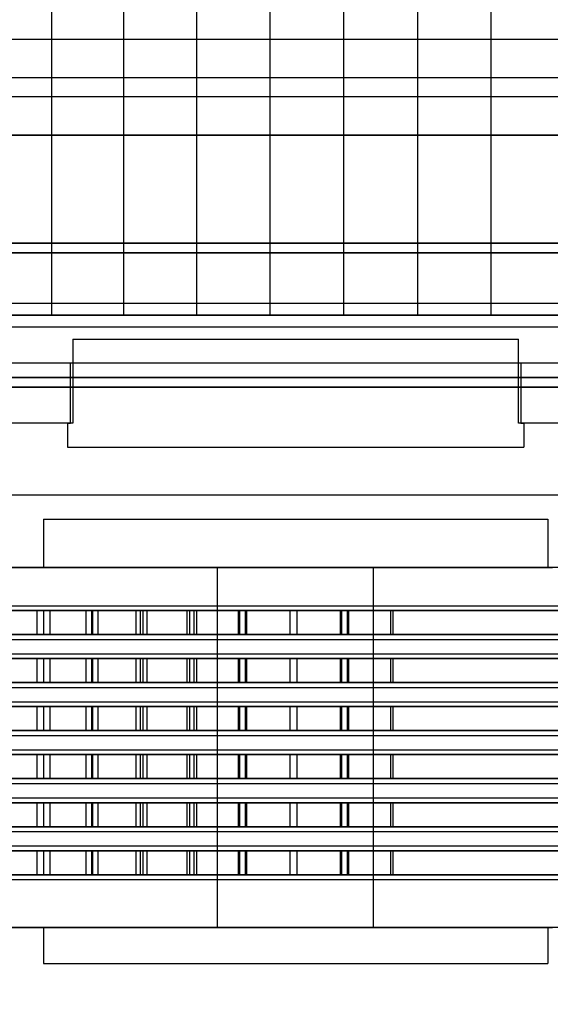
# Model space of a CAD drawing. Header units: millimetres. Extents: x -1970 to 34302, y -65268 to 6837.
# Drawn here: x 25213.3 to 25434.2, y -19694.8 to -19282 of the extents above; entities that cross this region are included whole.
import ezdxf

# ---------------------------------------------------------------- set-up
doc = ezdxf.new("R2010")
doc.units = ezdxf.units.MM
doc.layers.add('COTAS_O', color=1, linetype='Continuous', lineweight=0)
doc.layers.add('superior_briquetadora', color=7, linetype='Continuous', lineweight=0)
doc.dimstyles.new('R19_100', dxfattribs={"dimtxt": 250, "dimasz": 150, "dimexe": 150, "dimexo": 80, "dimgap": 100, "dimtad": 1, "dimtih": 1, "dimtoh": 1, "dimdsep": 46, "dimcen": 0.09, "dimadec": 0, "dimazin": 0, "dimtfac": 1, "dimtdec": 4, "dimtofl": 0, "dimtmove": 0, "dimatfit": 3, "dimfxl": 1, "dimtolj": 1, "dimtzin": 0, "dimarcsym": 0})

# ---------------------------------------------------------------- blocks, each defined once
blk = doc.blocks.new('*D30')
at = {"layer": 'COTAS_O', "color": 0, "lineweight": -2, "transparency": 16777216}
for p, q in [((24628.19, -19560), (24628.19, -20530)), ((26828.19, -19560), (26828.19, -20530)), ((24778.19, -20380), (26678.19, -20380))]:
    blk.add_line(p, q, dxfattribs=at)
at = {"layer": 'COTAS_O', "color": 0, "transparency": 16777216}
for points in [[(24778.19, -20355), (24778.19, -20405), (24628.19, -20380)], [(26678.19, -20355), (26678.19, -20405), (26828.19, -20380)]]:
    blk.add_solid(points, dxfattribs=at)
at = {"layer": 'Defpoints', "color": 0, "transparency": 16777216}
for p in [(24628.19, -19480), (26828.19, -19480), (26828.19, -20380)]:
    blk.add_point(p, dxfattribs=at)

msp = doc.modelspace()

# ---------------------------------------------------------------- linework, layer by layer
at = {"layer": 'superior_briquetadora'}
for p, q in [((25226.542, -18630), (25226.542, -19405)), ((25256.494, -18630), (25256.494, -19405)), ((25317.447, -18630), (25317.447, -19405)), ((25348.187, -18630), (25348.187, -19405)), ((25378.926, -18630), (25378.926, -19405)), ((25286.839, -19260), (25286.839, -19405)), ((25409.534, -19260), (25409.534, -19405)), ((24778.187, -19290), (26678.187, -19290)), ((24778.187, -19306), (26678.187, -19306)), ((26678.187, -19314), (24778.187, -19314)), ((24628.187, -19330), (26828.187, -19330)), ((26678.187, -19330), (24778.187, -19330)), ((26742.28, -19375), (24692.28, -19375)), ((24693.734, -19375), (26743.734, -19375)), ((26762.639, -19375), (24712.639, -19375)), ((24714.093, -19375), (26764.093, -19375)), ((24693.734, -19379), (26743.734, -19379)), ((26762.639, -19379), (24712.639, -19379)), ((24628.187, -19400), (26828.187, -19400)), ((25818.187, -19405), (24878.187, -19405)), ((25197.11, -19405), (25226.542, -19405)), ((25226.542, -19405), (25256.494, -19405)), ((25256.494, -19405), (25286.839, -19405)), ((25286.839, -19405), (25317.447, -19405)), ((25317.447, -19405), (25348.187, -19405)), ((25348.187, -19405), (25378.926, -19405)), ((25378.926, -19405), (25409.534, -19405)), ((25409.534, -19405), (25439.879, -19405)), ((26828.187, -19410), (24628.187, -19410)), ((25235.316, -19415), (25241.487, -19415)), ((25235.316, -19415), (25235.316, -19450)), ((25235.316, -19415), (25421.057, -19415)), ((25241.487, -19415), (25251.433, -19415)), ((25251.433, -19415), (25264.721, -19415)), ((25264.721, -19415), (25280.771, -19415)), ((25280.771, -19415), (25298.886, -19415)), ((25298.886, -19415), (25318.276, -19415)), ((25318.276, -19415), (25338.097, -19415)), ((25338.097, -19415), (25357.487, -19415)), ((25357.487, -19415), (25375.602, -19415)), ((25375.602, -19415), (25391.652, -19415)), ((25391.652, -19415), (25404.94, -19415)), ((25404.94, -19415), (25414.886, -19415)), ((25414.886, -19415), (25421.057, -19415)), ((25421.057, -19450), (25421.057, -19415)), ((25638.187, -19425), (25038.187, -19425)), ((25234.378, -19425), (25206.027, -19425)), ((25234.378, -19450), (25234.378, -19425)), ((25239.287, -19425), (25234.378, -19425)), ((25247.801, -19425), (25239.287, -19425)), ((25259.577, -19425), (25247.801, -19425)), ((25274.135, -19425), (25259.577, -19425)), ((25290.886, -19425), (25274.135, -19425)), ((25309.15, -19425), (25290.886, -19425)), ((25328.187, -19425), (25309.15, -19425)), ((25347.223, -19425), (25328.187, -19425)), ((25365.487, -19425), (25347.223, -19425)), ((25382.238, -19425), (25365.487, -19425)), ((25396.797, -19425), (25382.238, -19425)), ((25408.572, -19425), (25396.797, -19425)), ((25417.087, -19425), (25408.572, -19425)), ((25421.995, -19425), (25417.087, -19425)), ((25421.995, -19425), (25421.995, -19450)), ((25663.48, -19425), (25421.995, -19425)), ((26743.734, -19431), (24693.734, -19431)), ((24712.639, -19431), (26762.639, -19431)), ((24692.28, -19435), (26742.28, -19435)), ((26743.734, -19435), (24693.734, -19435)), ((24712.639, -19435), (26762.639, -19435)), ((26764.093, -19435), (24714.093, -19435)), ((25234.378, -19450), (25206.027, -19450)), ((25235.316, -19450), (25212.841, -19450)), ((25233.23, -19450), (25233.187, -19450)), ((25233.187, -19450), (25233.187, -19460)), ((25233.187, -19450), (25233.211, -19450)), ((25233.211, -19450), (25233.284, -19450)), ((25233.361, -19450), (25233.23, -19450)), ((25233.284, -19450), (25233.406, -19450)), ((25233.579, -19450), (25233.361, -19450)), ((25233.406, -19450), (25233.576, -19450)), ((25233.576, -19450), (25233.795, -19450)), ((25233.884, -19450), (25233.579, -19450)), ((25233.795, -19450), (25234.063, -19450)), ((25234.275, -19450), (25233.884, -19450)), ((25234.063, -19450), (25234.378, -19450)), ((25234.752, -19450), (25234.275, -19450)), ((25235.316, -19450), (25234.752, -19450)), ((25421.621, -19450), (25421.057, -19450)), ((25655.187, -19450), (25421.057, -19450)), ((25422.098, -19450), (25421.621, -19450)), ((25663.48, -19450), (25421.995, -19450)), ((25421.995, -19450), (25422.311, -19450)), ((25422.49, -19450), (25422.098, -19450)), ((25422.311, -19450), (25422.578, -19450)), ((25422.794, -19450), (25422.49, -19450)), ((25422.578, -19450), (25422.797, -19450)), ((25423.012, -19450), (25422.794, -19450)), ((25422.797, -19450), (25422.967, -19450)), ((25422.967, -19450), (25423.089, -19450)), ((25423.143, -19450), (25423.012, -19450)), ((25423.089, -19450), (25423.162, -19450)), ((25423.187, -19450), (25423.143, -19450)), ((25423.162, -19450), (25423.187, -19450)), ((25423.187, -19450), (25423.187, -19460)), ((25233.187, -19460), (25235.263, -19460)), ((25235.263, -19460), (25241.4, -19460)), ((25241.4, -19460), (25251.33, -19460)), ((25251.33, -19460), (25264.619, -19460)), ((25264.619, -19460), (25280.687, -19460)), ((25280.687, -19460), (25298.83, -19460)), ((25298.83, -19460), (25318.256, -19460)), ((25318.256, -19460), (25338.117, -19460)), ((25338.117, -19460), (25357.543, -19460)), ((25357.543, -19460), (25375.687, -19460)), ((25375.687, -19460), (25391.754, -19460)), ((25391.754, -19460), (25405.043, -19460)), ((25405.043, -19460), (25414.973, -19460)), ((25414.973, -19460), (25421.111, -19460)), ((25421.111, -19460), (25423.187, -19460)), ((26828.187, -19480), (24628.187, -19480)), ((25858.187, -19480), (24878.187, -19480)), ((25223.187, -19490), (25224.974, -19490)), ((25223.187, -19490), (25223.187, -19510)), ((25224.974, -19490), (25230.277, -19490)), ((25230.277, -19490), (25238.914, -19490)), ((25238.914, -19490), (25250.591, -19490)), ((25250.591, -19490), (25264.91, -19490)), ((25264.91, -19490), (25281.384, -19490)), ((25281.384, -19490), (25299.452, -19490)), ((25299.452, -19490), (25318.498, -19490)), ((25318.498, -19490), (25337.875, -19490)), ((25337.875, -19490), (25356.921, -19490)), ((25356.921, -19490), (25374.989, -19490)), ((25374.989, -19490), (25391.463, -19490)), ((25391.463, -19490), (25405.783, -19490)), ((25405.783, -19490), (25417.459, -19490)), ((25417.459, -19490), (25426.096, -19490)), ((25426.096, -19490), (25431.399, -19490)), ((25431.399, -19490), (25433.187, -19490)), ((25433.187, -19490), (25433.187, -19510)), ((25215.725, -19510), (25196.608, -19510)), ((25202.704, -19510), (25221.123, -19510)), ((25235.649, -19510), (25215.725, -19510)), ((25221.123, -19510), (25239.983, -19510)), ((25224.974, -19510), (25223.187, -19510)), ((25230.277, -19510), (25224.974, -19510)), ((25238.914, -19510), (25230.277, -19510)), ((25254.766, -19510), (25235.649, -19510)), ((25250.591, -19510), (25238.914, -19510)), ((25239.983, -19510), (25259.205, -19510)), ((25264.91, -19510), (25250.591, -19510)), ((25271.527, -19510), (25254.766, -19510)), ((25259.205, -19510), (25278.711, -19510)), ((25281.384, -19510), (25264.91, -19510)), ((25284.574, -19510), (25271.527, -19510)), ((25278.711, -19510), (25298.419, -19510)), ((25299.452, -19510), (25281.384, -19510)), ((25292.851, -19510), (25284.574, -19510)), ((25295.687, -19510), (25292.851, -19510)), ((25295.687, -19660), (25295.687, -19510)), ((25298.419, -19510), (25318.251, -19510)), ((25318.498, -19510), (25299.452, -19510)), ((25318.251, -19510), (25338.123, -19510)), ((25337.875, -19510), (25318.498, -19510)), ((25356.921, -19510), (25337.875, -19510)), ((25338.123, -19510), (25357.954, -19510)), ((25374.989, -19510), (25356.921, -19510)), ((25357.954, -19510), (25377.663, -19510)), ((25360.687, -19660), (25360.687, -19510)), ((25363.522, -19510), (25360.687, -19510)), ((25371.799, -19510), (25363.522, -19510)), ((25384.846, -19510), (25371.799, -19510)), ((25391.463, -19510), (25374.989, -19510)), ((25377.663, -19510), (25397.168, -19510)), ((25401.608, -19510), (25384.846, -19510)), ((25405.783, -19510), (25391.463, -19510)), ((25397.168, -19510), (25416.39, -19510)), ((25420.725, -19510), (25401.608, -19510)), ((25417.459, -19510), (25405.783, -19510)), ((25416.39, -19510), (25435.25, -19510)), ((25426.096, -19510), (25417.459, -19510)), ((25440.649, -19510), (25420.725, -19510)), ((25431.399, -19510), (25426.096, -19510)), ((25433.187, -19510), (25431.399, -19510)), ((25195.5, -19526), (25213.382, -19526)), ((25202.704, -19526), (25221.123, -19526)), ((25213.382, -19526), (25231.755, -19526)), ((25221.123, -19526), (25239.983, -19526)), ((25231.755, -19526), (25250.541, -19526)), ((25239.983, -19526), (25259.205, -19526)), ((25250.541, -19526), (25269.659, -19526)), ((25259.205, -19526), (25278.711, -19526)), ((25269.659, -19526), (25289.029, -19526)), ((25278.711, -19526), (25298.419, -19526)), ((25289.029, -19526), (25308.566, -19526)), ((25298.419, -19526), (25318.251, -19526)), ((25308.566, -19526), (25328.187, -19526)), ((25318.251, -19526), (25338.123, -19526)), ((25328.187, -19526), (25347.808, -19526)), ((25338.123, -19526), (25357.954, -19526)), ((25347.808, -19526), (25367.344, -19526)), ((25357.954, -19526), (25377.663, -19526)), ((25367.344, -19526), (25386.714, -19526)), ((25377.663, -19526), (25397.168, -19526)), ((25386.714, -19526), (25405.832, -19526)), ((25397.168, -19526), (25416.39, -19526)), ((25405.832, -19526), (25424.618, -19526)), ((25416.39, -19526), (25435.25, -19526)), ((25424.618, -19526), (25442.992, -19526)), ((25220.531, -19528), (25200.623, -19528)), ((25203.266, -19528), (25223.25, -19528)), ((25223.318, -19528), (25203.926, -19528)), ((25206.5, -19528), (25225.967, -19528)), ((25240.962, -19528), (25220.531, -19528)), ((25220.531, -19538), (25220.531, -19528)), ((25223.25, -19528), (25243.744, -19528)), ((25223.25, -19538), (25223.25, -19528)), ((25243.22, -19528), (25223.318, -19528)), ((25223.318, -19538), (25223.318, -19528)), ((25225.967, -19528), (25245.93, -19528)), ((25225.967, -19538), (25225.967, -19528)), ((25261.816, -19528), (25240.962, -19528)), ((25240.962, -19538), (25240.962, -19528)), ((25263.534, -19528), (25243.22, -19528)), ((25243.22, -19538), (25243.22, -19528)), ((25243.744, -19528), (25264.647, -19528)), ((25243.744, -19538), (25243.744, -19528)), ((25245.93, -19528), (25266.292, -19528)), ((25245.93, -19538), (25245.93, -19528)), ((25282.993, -19528), (25261.816, -19528)), ((25261.816, -19538), (25261.816, -19528)), ((25284.163, -19528), (25263.534, -19528)), ((25263.534, -19538), (25263.534, -19528)), ((25264.647, -19528), (25285.859, -19528)), ((25264.647, -19538), (25264.647, -19528)), ((25266.292, -19528), (25286.955, -19528)), ((25266.292, -19538), (25266.292, -19528)), ((25304.389, -19528), (25282.993, -19528)), ((25282.993, -19538), (25282.993, -19528)), ((25305.005, -19528), (25284.163, -19528)), ((25284.163, -19538), (25284.163, -19528)), ((25285.859, -19528), (25307.277, -19528)), ((25285.859, -19538), (25285.859, -19528)), ((25286.955, -19528), (25307.818, -19528)), ((25286.955, -19538), (25286.955, -19528)), ((25325.9, -19528), (25304.389, -19528)), ((25304.389, -19538), (25304.389, -19528)), ((25325.959, -19528), (25305.005, -19528)), ((25305.005, -19538), (25305.005, -19528)), ((25307.277, -19528), (25328.796, -19528)), ((25307.277, -19538), (25307.277, -19528)), ((25307.818, -19528), (25328.78, -19528)), ((25307.818, -19538), (25307.818, -19528)), ((25347.422, -19528), (25325.9, -19528)), ((25325.9, -19538), (25325.9, -19528)), ((25346.924, -19528), (25325.959, -19528)), ((25325.959, -19538), (25325.959, -19528)), ((25328.78, -19528), (25349.739, -19528)), ((25328.78, -19538), (25328.78, -19528)), ((25328.796, -19528), (25350.312, -19528)), ((25328.796, -19538), (25328.796, -19528)), ((25367.799, -19528), (25346.924, -19528)), ((25346.924, -19538), (25346.924, -19528)), ((25368.852, -19528), (25347.422, -19528)), ((25347.422, -19538), (25347.422, -19528)), ((25349.739, -19528), (27106.851, -19528)), ((25349.739, -19538), (25349.739, -19528)), ((25350.312, -19528), (27107.423, -19528)), ((25350.312, -19538), (25350.312, -19528)), ((27114.11, -19528), (25367.799, -19528)), ((25367.799, -19538), (25367.799, -19528)), ((27115.163, -19528), (25368.852, -19528)), ((25368.852, -19538), (25368.852, -19528)), ((25220.531, -19538), (25200.623, -19538)), ((25203.266, -19538), (25223.25, -19538)), ((25223.318, -19538), (25203.926, -19538)), ((25206.5, -19538), (25225.967, -19538)), ((25240.962, -19538), (25220.531, -19538)), ((25223.25, -19538), (25243.744, -19538)), ((25243.22, -19538), (25223.318, -19538)), ((25225.967, -19538), (25245.93, -19538)), ((25261.816, -19538), (25240.962, -19538)), ((25263.534, -19538), (25243.22, -19538)), ((25243.744, -19538), (25264.647, -19538)), ((25245.93, -19538), (25266.292, -19538)), ((25282.993, -19538), (25261.816, -19538)), ((25284.163, -19538), (25263.534, -19538)), ((25264.647, -19538), (25285.859, -19538)), ((25266.292, -19538), (25286.955, -19538)), ((25304.389, -19538), (25282.993, -19538)), ((25305.005, -19538), (25284.163, -19538)), ((25285.859, -19538), (25307.277, -19538)), ((25286.955, -19538), (25307.818, -19538)), ((25325.9, -19538), (25304.389, -19538)), ((25325.959, -19538), (25305.005, -19538)), ((25307.277, -19538), (25328.796, -19538)), ((25307.818, -19538), (25328.78, -19538)), ((25347.422, -19538), (25325.9, -19538)), ((25346.924, -19538), (25325.959, -19538)), ((25328.78, -19538), (25349.739, -19538)), ((25328.796, -19538), (25350.312, -19538)), ((25367.799, -19538), (25346.924, -19538)), ((25368.852, -19538), (25347.422, -19538)), ((25349.739, -19538), (27106.851, -19538)), ((25350.312, -19538), (27107.423, -19538)), ((27114.11, -19538), (25367.799, -19538)), ((27115.163, -19538), (25368.852, -19538)), ((25195.5, -19540), (25213.382, -19540)), ((25202.704, -19540), (25221.123, -19540)), ((25213.382, -19540), (25231.755, -19540)), ((25221.123, -19540), (25239.983, -19540)), ((25231.755, -19540), (25250.541, -19540)), ((25239.983, -19540), (25259.205, -19540)), ((25250.541, -19540), (25269.659, -19540)), ((25259.205, -19540), (25278.711, -19540)), ((25269.659, -19540), (25289.029, -19540)), ((25278.711, -19540), (25298.419, -19540)), ((25289.029, -19540), (25308.566, -19540)), ((25298.419, -19540), (25318.251, -19540)), ((25308.566, -19540), (25328.187, -19540)), ((25318.251, -19540), (25338.123, -19540)), ((25328.187, -19540), (25347.808, -19540)), ((25338.123, -19540), (25357.954, -19540)), ((25347.808, -19540), (25367.344, -19540)), ((25357.954, -19540), (25377.663, -19540)), ((25367.344, -19540), (25386.714, -19540)), ((25377.663, -19540), (25397.168, -19540)), ((25386.714, -19540), (25405.832, -19540)), ((25397.168, -19540), (25416.39, -19540)), ((25405.832, -19540), (25424.618, -19540)), ((25416.39, -19540), (25435.25, -19540)), ((25424.618, -19540), (25442.992, -19540)), ((25195.5, -19546), (25213.382, -19546)), ((25202.704, -19546), (25221.123, -19546)), ((25213.382, -19546), (25231.755, -19546)), ((25221.123, -19546), (25239.983, -19546)), ((25231.755, -19546), (25250.541, -19546)), ((25239.983, -19546), (25259.205, -19546)), ((25250.541, -19546), (25269.659, -19546)), ((25259.205, -19546), (25278.711, -19546)), ((25269.659, -19546), (25289.029, -19546)), ((25278.711, -19546), (25298.419, -19546)), ((25289.029, -19546), (25308.566, -19546)), ((25298.419, -19546), (25318.251, -19546)), ((25308.566, -19546), (25328.187, -19546)), ((25318.251, -19546), (25338.123, -19546)), ((25328.187, -19546), (25347.808, -19546)), ((25338.123, -19546), (25357.954, -19546)), ((25347.808, -19546), (25367.344, -19546)), ((25357.954, -19546), (25377.663, -19546)), ((25367.344, -19546), (25386.714, -19546)), ((25377.663, -19546), (25397.168, -19546)), ((25386.714, -19546), (25405.832, -19546)), ((25397.168, -19546), (25416.39, -19546)), ((25405.832, -19546), (25424.618, -19546)), ((25416.39, -19546), (25435.25, -19546)), ((25424.618, -19546), (25442.992, -19546)), ((25220.531, -19548), (25200.623, -19548)), ((25203.266, -19548), (25223.25, -19548)), ((25223.318, -19548), (25203.926, -19548)), ((25206.5, -19548), (25225.967, -19548)), ((25240.962, -19548), (25220.531, -19548)), ((25220.531, -19558), (25220.531, -19548)), ((25223.25, -19548), (25243.744, -19548)), ((25223.25, -19558), (25223.25, -19548)), ((25243.22, -19548), (25223.318, -19548)), ((25223.318, -19558), (25223.318, -19548)), ((25225.967, -19548), (25245.93, -19548)), ((25225.967, -19558), (25225.967, -19548)), ((25261.816, -19548), (25240.962, -19548)), ((25240.962, -19558), (25240.962, -19548)), ((25263.534, -19548), (25243.22, -19548)), ((25243.22, -19558), (25243.22, -19548)), ((25243.744, -19548), (25264.647, -19548)), ((25243.744, -19558), (25243.744, -19548)), ((25245.93, -19548), (25266.292, -19548)), ((25245.93, -19558), (25245.93, -19548)), ((25282.993, -19548), (25261.816, -19548)), ((25261.816, -19558), (25261.816, -19548)), ((25284.163, -19548), (25263.534, -19548)), ((25263.534, -19558), (25263.534, -19548)), ((25264.647, -19548), (25285.859, -19548)), ((25264.647, -19558), (25264.647, -19548)), ((25266.292, -19548), (25286.955, -19548)), ((25266.292, -19558), (25266.292, -19548)), ((25304.389, -19548), (25282.993, -19548)), ((25282.993, -19558), (25282.993, -19548)), ((25305.005, -19548), (25284.163, -19548)), ((25284.163, -19558), (25284.163, -19548)), ((25285.859, -19548), (25307.277, -19548)), ((25285.859, -19558), (25285.859, -19548)), ((25286.955, -19548), (25307.818, -19548)), ((25286.955, -19558), (25286.955, -19548)), ((25325.9, -19548), (25304.389, -19548)), ((25304.389, -19558), (25304.389, -19548)), ((25325.959, -19548), (25305.005, -19548)), ((25305.005, -19558), (25305.005, -19548)), ((25307.277, -19548), (25328.796, -19548)), ((25307.277, -19558), (25307.277, -19548)), ((25307.818, -19548), (25328.78, -19548)), ((25307.818, -19558), (25307.818, -19548)), ((25347.422, -19548), (25325.9, -19548)), ((25325.9, -19558), (25325.9, -19548)), ((25346.924, -19548), (25325.959, -19548)), ((25325.959, -19558), (25325.959, -19548)), ((25328.78, -19548), (25349.739, -19548)), ((25328.78, -19558), (25328.78, -19548)), ((25328.796, -19548), (25350.312, -19548)), ((25328.796, -19558), (25328.796, -19548)), ((25367.799, -19548), (25346.924, -19548)), ((25346.924, -19558), (25346.924, -19548)), ((25368.852, -19548), (25347.422, -19548)), ((25347.422, -19558), (25347.422, -19548)), ((25349.739, -19548), (27106.851, -19548)), ((25349.739, -19558), (25349.739, -19548)), ((25350.312, -19548), (27107.423, -19548)), ((25350.312, -19558), (25350.312, -19548)), ((27114.11, -19548), (25367.799, -19548)), ((25367.799, -19558), (25367.799, -19548)), ((27115.163, -19548), (25368.852, -19548)), ((25368.852, -19558), (25368.852, -19548)), ((25220.531, -19558), (25200.623, -19558)), ((25203.266, -19558), (25223.25, -19558)), ((25223.318, -19558), (25203.926, -19558)), ((25206.5, -19558), (25225.967, -19558)), ((25240.962, -19558), (25220.531, -19558)), ((25223.25, -19558), (25243.744, -19558)), ((25243.22, -19558), (25223.318, -19558)), ((25225.967, -19558), (25245.93, -19558)), ((25261.816, -19558), (25240.962, -19558)), ((25263.534, -19558), (25243.22, -19558)), ((25243.744, -19558), (25264.647, -19558)), ((25245.93, -19558), (25266.292, -19558)), ((25282.993, -19558), (25261.816, -19558)), ((25284.163, -19558), (25263.534, -19558)), ((25264.647, -19558), (25285.859, -19558)), ((25266.292, -19558), (25286.955, -19558)), ((25304.389, -19558), (25282.993, -19558)), ((25305.005, -19558), (25284.163, -19558)), ((25285.859, -19558), (25307.277, -19558)), ((25286.955, -19558), (25307.818, -19558)), ((25325.9, -19558), (25304.389, -19558)), ((25325.959, -19558), (25305.005, -19558)), ((25307.277, -19558), (25328.796, -19558)), ((25307.818, -19558), (25328.78, -19558)), ((25347.422, -19558), (25325.9, -19558)), ((25346.924, -19558), (25325.959, -19558)), ((25328.78, -19558), (25349.739, -19558)), ((25328.796, -19558), (25350.312, -19558)), ((25367.799, -19558), (25346.924, -19558)), ((25368.852, -19558), (25347.422, -19558)), ((25349.739, -19558), (27106.851, -19558)), ((25350.312, -19558), (27107.423, -19558)), ((27114.11, -19558), (25367.799, -19558)), ((27115.163, -19558), (25368.852, -19558)), ((25195.5, -19560), (25213.382, -19560)), ((25202.704, -19560), (25221.123, -19560)), ((25213.382, -19560), (25231.755, -19560)), ((25221.123, -19560), (25239.983, -19560)), ((25231.755, -19560), (25250.541, -19560)), ((25239.983, -19560), (25259.205, -19560)), ((25250.541, -19560), (25269.659, -19560)), ((25259.205, -19560), (25278.711, -19560)), ((25269.659, -19560), (25289.029, -19560)), ((25278.711, -19560), (25298.419, -19560)), ((25289.029, -19560), (25308.566, -19560)), ((25298.419, -19560), (25318.251, -19560)), ((25308.566, -19560), (25328.187, -19560)), ((25318.251, -19560), (25338.123, -19560)), ((25328.187, -19560), (25347.808, -19560)), ((25338.123, -19560), (25357.954, -19560)), ((25347.808, -19560), (25367.344, -19560)), ((25357.954, -19560), (25377.663, -19560)), ((25367.344, -19560), (25386.714, -19560)), ((25377.663, -19560), (25397.168, -19560)), ((25386.714, -19560), (25405.832, -19560)), ((25397.168, -19560), (25416.39, -19560)), ((25405.832, -19560), (25424.618, -19560)), ((25416.39, -19560), (25435.25, -19560)), ((25424.618, -19560), (25442.992, -19560)), ((25195.5, -19566), (25213.382, -19566)), ((25202.704, -19566), (25221.123, -19566)), ((25213.382, -19566), (25231.755, -19566)), ((25221.123, -19566), (25239.983, -19566)), ((25231.755, -19566), (25250.541, -19566)), ((25239.983, -19566), (25259.205, -19566)), ((25250.541, -19566), (25269.659, -19566)), ((25259.205, -19566), (25278.711, -19566)), ((25269.659, -19566), (25289.029, -19566)), ((25278.711, -19566), (25298.419, -19566)), ((25289.029, -19566), (25308.566, -19566)), ((25298.419, -19566), (25318.251, -19566)), ((25308.566, -19566), (25328.187, -19566)), ((25318.251, -19566), (25338.123, -19566)), ((25328.187, -19566), (25347.808, -19566)), ((25338.123, -19566), (25357.954, -19566)), ((25347.808, -19566), (25367.344, -19566)), ((25357.954, -19566), (25377.663, -19566)), ((25367.344, -19566), (25386.714, -19566)), ((25377.663, -19566), (25397.168, -19566)), ((25386.714, -19566), (25405.832, -19566)), ((25397.168, -19566), (25416.39, -19566)), ((25405.832, -19566), (25424.618, -19566)), ((25416.39, -19566), (25435.25, -19566)), ((25424.618, -19566), (25442.992, -19566)), ((25220.531, -19568), (25200.623, -19568)), ((25203.266, -19568), (25223.25, -19568)), ((25223.318, -19568), (25203.926, -19568)), ((25206.5, -19568), (25225.967, -19568)), ((25240.962, -19568), (25220.531, -19568)), ((25220.531, -19578), (25220.531, -19568)), ((25223.25, -19568), (25243.744, -19568)), ((25223.25, -19578), (25223.25, -19568)), ((25243.22, -19568), (25223.318, -19568)), ((25223.318, -19578), (25223.318, -19568)), ((25225.967, -19568), (25245.93, -19568)), ((25225.967, -19578), (25225.967, -19568)), ((25261.816, -19568), (25240.962, -19568)), ((25240.962, -19578), (25240.962, -19568)), ((25263.534, -19568), (25243.22, -19568)), ((25243.22, -19578), (25243.22, -19568)), ((25243.744, -19568), (25264.647, -19568)), ((25243.744, -19578), (25243.744, -19568)), ((25245.93, -19568), (25266.292, -19568)), ((25245.93, -19578), (25245.93, -19568)), ((25282.993, -19568), (25261.816, -19568)), ((25261.816, -19578), (25261.816, -19568)), ((25284.163, -19568), (25263.534, -19568)), ((25263.534, -19578), (25263.534, -19568)), ((25264.647, -19568), (25285.859, -19568)), ((25264.647, -19578), (25264.647, -19568)), ((25266.292, -19568), (25286.955, -19568)), ((25266.292, -19578), (25266.292, -19568)), ((25304.389, -19568), (25282.993, -19568)), ((25282.993, -19578), (25282.993, -19568)), ((25305.005, -19568), (25284.163, -19568)), ((25284.163, -19578), (25284.163, -19568)), ((25285.859, -19568), (25307.277, -19568)), ((25285.859, -19578), (25285.859, -19568)), ((25286.955, -19568), (25307.818, -19568)), ((25286.955, -19578), (25286.955, -19568)), ((25325.9, -19568), (25304.389, -19568)), ((25304.389, -19578), (25304.389, -19568)), ((25325.959, -19568), (25305.005, -19568)), ((25305.005, -19578), (25305.005, -19568)), ((25307.277, -19568), (25328.796, -19568)), ((25307.277, -19578), (25307.277, -19568)), ((25307.818, -19568), (25328.78, -19568)), ((25307.818, -19578), (25307.818, -19568)), ((25347.422, -19568), (25325.9, -19568)), ((25325.9, -19578), (25325.9, -19568)), ((25346.924, -19568), (25325.959, -19568)), ((25325.959, -19578), (25325.959, -19568)), ((25328.78, -19568), (25349.739, -19568)), ((25328.78, -19578), (25328.78, -19568)), ((25328.796, -19568), (25350.312, -19568)), ((25328.796, -19578), (25328.796, -19568)), ((25367.799, -19568), (25346.924, -19568)), ((25346.924, -19578), (25346.924, -19568)), ((25368.852, -19568), (25347.422, -19568)), ((25347.422, -19578), (25347.422, -19568)), ((25349.739, -19568), (27106.851, -19568)), ((25349.739, -19578), (25349.739, -19568)), ((25350.312, -19568), (27107.423, -19568)), ((25350.312, -19578), (25350.312, -19568)), ((27114.11, -19568), (25367.799, -19568)), ((25367.799, -19578), (25367.799, -19568)), ((27115.163, -19568), (25368.852, -19568)), ((25368.852, -19578), (25368.852, -19568)), ((25195.5, -19580), (25213.382, -19580)), ((25220.531, -19578), (25200.623, -19578)), ((25202.704, -19580), (25221.123, -19580)), ((25203.266, -19578), (25223.25, -19578)), ((25223.318, -19578), (25203.926, -19578)), ((25206.5, -19578), (25225.967, -19578)), ((25213.382, -19580), (25231.755, -19580)), ((25240.962, -19578), (25220.531, -19578)), ((25221.123, -19580), (25239.983, -19580)), ((25223.25, -19578), (25243.744, -19578)), ((25243.22, -19578), (25223.318, -19578)), ((25225.967, -19578), (25245.93, -19578)), ((25231.755, -19580), (25250.541, -19580)), ((25239.983, -19580), (25259.205, -19580)), ((25261.816, -19578), (25240.962, -19578)), ((25263.534, -19578), (25243.22, -19578)), ((25243.744, -19578), (25264.647, -19578)), ((25245.93, -19578), (25266.292, -19578)), ((25250.541, -19580), (25269.659, -19580)), ((25259.205, -19580), (25278.711, -19580)), ((25282.993, -19578), (25261.816, -19578)), ((25284.163, -19578), (25263.534, -19578)), ((25264.647, -19578), (25285.859, -19578)), ((25266.292, -19578), (25286.955, -19578)), ((25269.659, -19580), (25289.029, -19580)), ((25278.711, -19580), (25298.419, -19580)), ((25304.389, -19578), (25282.993, -19578)), ((25305.005, -19578), (25284.163, -19578)), ((25285.859, -19578), (25307.277, -19578)), ((25286.955, -19578), (25307.818, -19578)), ((25289.029, -19580), (25308.566, -19580)), ((25298.419, -19580), (25318.251, -19580)), ((25325.9, -19578), (25304.389, -19578)), ((25325.959, -19578), (25305.005, -19578)), ((25307.277, -19578), (25328.796, -19578)), ((25307.818, -19578), (25328.78, -19578)), ((25308.566, -19580), (25328.187, -19580)), ((25318.251, -19580), (25338.123, -19580)), ((25347.422, -19578), (25325.9, -19578)), ((25346.924, -19578), (25325.959, -19578)), ((25328.187, -19580), (25347.808, -19580)), ((25328.78, -19578), (25349.739, -19578)), ((25328.796, -19578), (25350.312, -19578)), ((25338.123, -19580), (25357.954, -19580)), ((25367.799, -19578), (25346.924, -19578)), ((25368.852, -19578), (25347.422, -19578)), ((25347.808, -19580), (25367.344, -19580)), ((25349.739, -19578), (27106.851, -19578)), ((25350.312, -19578), (27107.423, -19578)), ((25357.954, -19580), (25377.663, -19580)), ((25367.344, -19580), (25386.714, -19580)), ((27114.11, -19578), (25367.799, -19578)), ((27115.163, -19578), (25368.852, -19578)), ((25377.663, -19580), (25397.168, -19580)), ((25386.714, -19580), (25405.832, -19580)), ((25397.168, -19580), (25416.39, -19580)), ((25405.832, -19580), (25424.618, -19580)), ((25416.39, -19580), (25435.25, -19580)), ((25424.618, -19580), (25442.992, -19580)), ((25195.5, -19586), (25213.382, -19586)), ((25220.531, -19588), (25200.623, -19588)), ((25202.704, -19586), (25221.123, -19586)), ((25203.266, -19588), (25223.25, -19588)), ((25223.318, -19588), (25203.926, -19588)), ((25206.5, -19588), (25225.967, -19588)), ((25213.382, -19586), (25231.755, -19586)), ((25240.962, -19588), (25220.531, -19588)), ((25220.531, -19598), (25220.531, -19588)), ((25221.123, -19586), (25239.983, -19586)), ((25223.25, -19588), (25243.744, -19588)), ((25223.25, -19598), (25223.25, -19588)), ((25243.22, -19588), (25223.318, -19588)), ((25223.318, -19598), (25223.318, -19588)), ((25225.967, -19588), (25245.93, -19588)), ((25225.967, -19598), (25225.967, -19588)), ((25231.755, -19586), (25250.541, -19586)), ((25239.983, -19586), (25259.205, -19586)), ((25261.816, -19588), (25240.962, -19588)), ((25240.962, -19598), (25240.962, -19588)), ((25263.534, -19588), (25243.22, -19588)), ((25243.22, -19598), (25243.22, -19588)), ((25243.744, -19588), (25264.647, -19588)), ((25243.744, -19598), (25243.744, -19588)), ((25245.93, -19588), (25266.292, -19588)), ((25245.93, -19598), (25245.93, -19588)), ((25250.541, -19586), (25269.659, -19586)), ((25259.205, -19586), (25278.711, -19586)), ((25282.993, -19588), (25261.816, -19588)), ((25261.816, -19598), (25261.816, -19588)), ((25284.163, -19588), (25263.534, -19588)), ((25263.534, -19598), (25263.534, -19588)), ((25264.647, -19588), (25285.859, -19588)), ((25264.647, -19598), (25264.647, -19588)), ((25266.292, -19588), (25286.955, -19588)), ((25266.292, -19598), (25266.292, -19588)), ((25269.659, -19586), (25289.029, -19586)), ((25278.711, -19586), (25298.419, -19586)), ((25304.389, -19588), (25282.993, -19588)), ((25282.993, -19598), (25282.993, -19588)), ((25305.005, -19588), (25284.163, -19588)), ((25284.163, -19598), (25284.163, -19588)), ((25285.859, -19588), (25307.277, -19588)), ((25285.859, -19598), (25285.859, -19588)), ((25286.955, -19588), (25307.818, -19588)), ((25286.955, -19598), (25286.955, -19588)), ((25289.029, -19586), (25308.566, -19586)), ((25298.419, -19586), (25318.251, -19586)), ((25325.9, -19588), (25304.389, -19588)), ((25304.389, -19598), (25304.389, -19588)), ((25325.959, -19588), (25305.005, -19588)), ((25305.005, -19598), (25305.005, -19588)), ((25307.277, -19588), (25328.796, -19588)), ((25307.277, -19598), (25307.277, -19588)), ((25307.818, -19588), (25328.78, -19588)), ((25307.818, -19598), (25307.818, -19588)), ((25308.566, -19586), (25328.187, -19586)), ((25318.251, -19586), (25338.123, -19586)), ((25347.422, -19588), (25325.9, -19588)), ((25325.9, -19598), (25325.9, -19588)), ((25346.924, -19588), (25325.959, -19588)), ((25325.959, -19598), (25325.959, -19588)), ((25328.187, -19586), (25347.808, -19586)), ((25328.78, -19588), (25349.739, -19588)), ((25328.78, -19598), (25328.78, -19588)), ((25328.796, -19588), (25350.312, -19588)), ((25328.796, -19598), (25328.796, -19588)), ((25338.123, -19586), (25357.954, -19586)), ((25367.799, -19588), (25346.924, -19588)), ((25346.924, -19598), (25346.924, -19588)), ((25368.852, -19588), (25347.422, -19588)), ((25347.422, -19598), (25347.422, -19588)), ((25347.808, -19586), (25367.344, -19586)), ((25349.739, -19588), (27106.851, -19588)), ((25349.739, -19598), (25349.739, -19588)), ((25350.312, -19588), (27107.423, -19588)), ((25350.312, -19598), (25350.312, -19588)), ((25357.954, -19586), (25377.663, -19586)), ((25367.344, -19586), (25386.714, -19586)), ((27114.11, -19588), (25367.799, -19588)), ((25367.799, -19598), (25367.799, -19588)), ((27115.163, -19588), (25368.852, -19588)), ((25368.852, -19598), (25368.852, -19588)), ((25377.663, -19586), (25397.168, -19586)), ((25386.714, -19586), (25405.832, -19586)), ((25397.168, -19586), (25416.39, -19586)), ((25405.832, -19586), (25424.618, -19586)), ((25416.39, -19586), (25435.25, -19586)), ((25424.618, -19586), (25442.992, -19586)), ((25195.5, -19600), (25213.382, -19600)), ((25220.531, -19598), (25200.623, -19598)), ((25202.704, -19600), (25221.123, -19600)), ((25203.266, -19598), (25223.25, -19598)), ((25223.318, -19598), (25203.926, -19598)), ((25206.5, -19598), (25225.967, -19598)), ((25213.382, -19600), (25231.755, -19600)), ((25240.962, -19598), (25220.531, -19598)), ((25221.123, -19600), (25239.983, -19600)), ((25223.25, -19598), (25243.744, -19598)), ((25243.22, -19598), (25223.318, -19598)), ((25225.967, -19598), (25245.93, -19598)), ((25231.755, -19600), (25250.541, -19600)), ((25239.983, -19600), (25259.205, -19600)), ((25261.816, -19598), (25240.962, -19598)), ((25263.534, -19598), (25243.22, -19598)), ((25243.744, -19598), (25264.647, -19598)), ((25245.93, -19598), (25266.292, -19598)), ((25250.541, -19600), (25269.659, -19600)), ((25259.205, -19600), (25278.711, -19600)), ((25282.993, -19598), (25261.816, -19598)), ((25284.163, -19598), (25263.534, -19598)), ((25264.647, -19598), (25285.859, -19598)), ((25266.292, -19598), (25286.955, -19598)), ((25269.659, -19600), (25289.029, -19600)), ((25278.711, -19600), (25298.419, -19600)), ((25304.389, -19598), (25282.993, -19598)), ((25305.005, -19598), (25284.163, -19598)), ((25285.859, -19598), (25307.277, -19598)), ((25286.955, -19598), (25307.818, -19598)), ((25289.029, -19600), (25308.566, -19600)), ((25298.419, -19600), (25318.251, -19600)), ((25325.9, -19598), (25304.389, -19598)), ((25325.959, -19598), (25305.005, -19598)), ((25307.277, -19598), (25328.796, -19598)), ((25307.818, -19598), (25328.78, -19598)), ((25308.566, -19600), (25328.187, -19600)), ((25318.251, -19600), (25338.123, -19600)), ((25347.422, -19598), (25325.9, -19598)), ((25346.924, -19598), (25325.959, -19598)), ((25328.187, -19600), (25347.808, -19600)), ((25328.78, -19598), (25349.739, -19598)), ((25328.796, -19598), (25350.312, -19598)), ((25338.123, -19600), (25357.954, -19600)), ((25367.799, -19598), (25346.924, -19598)), ((25368.852, -19598), (25347.422, -19598)), ((25347.808, -19600), (25367.344, -19600)), ((25349.739, -19598), (27106.851, -19598)), ((25350.312, -19598), (27107.423, -19598)), ((25357.954, -19600), (25377.663, -19600)), ((25367.344, -19600), (25386.714, -19600)), ((27114.11, -19598), (25367.799, -19598)), ((27115.163, -19598), (25368.852, -19598)), ((25377.663, -19600), (25397.168, -19600)), ((25386.714, -19600), (25405.832, -19600)), ((25397.168, -19600), (25416.39, -19600)), ((25405.832, -19600), (25424.618, -19600)), ((25416.39, -19600), (25435.25, -19600)), ((25424.618, -19600), (25442.992, -19600)), ((25195.5, -19606), (25213.382, -19606)), ((25220.531, -19608), (25200.623, -19608)), ((25202.704, -19606), (25221.123, -19606)), ((25203.266, -19608), (25223.25, -19608)), ((25223.318, -19608), (25203.926, -19608)), ((25206.5, -19608), (25225.967, -19608)), ((25213.382, -19606), (25231.755, -19606)), ((25240.962, -19608), (25220.531, -19608)), ((25220.531, -19618), (25220.531, -19608)), ((25221.123, -19606), (25239.983, -19606)), ((25223.25, -19608), (25243.744, -19608)), ((25223.25, -19618), (25223.25, -19608)), ((25243.22, -19608), (25223.318, -19608)), ((25223.318, -19618), (25223.318, -19608)), ((25225.967, -19608), (25245.93, -19608)), ((25225.967, -19618), (25225.967, -19608)), ((25231.755, -19606), (25250.541, -19606)), ((25239.983, -19606), (25259.205, -19606)), ((25261.816, -19608), (25240.962, -19608)), ((25240.962, -19618), (25240.962, -19608)), ((25263.534, -19608), (25243.22, -19608)), ((25243.22, -19618), (25243.22, -19608)), ((25243.744, -19608), (25264.647, -19608)), ((25243.744, -19618), (25243.744, -19608)), ((25245.93, -19608), (25266.292, -19608)), ((25245.93, -19618), (25245.93, -19608)), ((25250.541, -19606), (25269.659, -19606)), ((25259.205, -19606), (25278.711, -19606)), ((25282.993, -19608), (25261.816, -19608)), ((25261.816, -19618), (25261.816, -19608)), ((25284.163, -19608), (25263.534, -19608)), ((25263.534, -19618), (25263.534, -19608)), ((25264.647, -19608), (25285.859, -19608)), ((25264.647, -19618), (25264.647, -19608)), ((25266.292, -19608), (25286.955, -19608)), ((25266.292, -19618), (25266.292, -19608)), ((25269.659, -19606), (25289.029, -19606)), ((25278.711, -19606), (25298.419, -19606)), ((25304.389, -19608), (25282.993, -19608)), ((25282.993, -19618), (25282.993, -19608)), ((25305.005, -19608), (25284.163, -19608)), ((25284.163, -19618), (25284.163, -19608)), ((25285.859, -19608), (25307.277, -19608)), ((25285.859, -19618), (25285.859, -19608)), ((25286.955, -19608), (25307.818, -19608)), ((25286.955, -19618), (25286.955, -19608)), ((25289.029, -19606), (25308.566, -19606)), ((25298.419, -19606), (25318.251, -19606)), ((25325.9, -19608), (25304.389, -19608)), ((25304.389, -19618), (25304.389, -19608)), ((25325.959, -19608), (25305.005, -19608)), ((25305.005, -19618), (25305.005, -19608)), ((25307.277, -19608), (25328.796, -19608)), ((25307.277, -19618), (25307.277, -19608)), ((25307.818, -19608), (25328.78, -19608)), ((25307.818, -19618), (25307.818, -19608)), ((25308.566, -19606), (25328.187, -19606)), ((25318.251, -19606), (25338.123, -19606)), ((25347.422, -19608), (25325.9, -19608)), ((25325.9, -19618), (25325.9, -19608)), ((25346.924, -19608), (25325.959, -19608)), ((25325.959, -19618), (25325.959, -19608)), ((25328.187, -19606), (25347.808, -19606)), ((25328.78, -19608), (25349.739, -19608)), ((25328.78, -19618), (25328.78, -19608)), ((25328.796, -19608), (25350.312, -19608)), ((25328.796, -19618), (25328.796, -19608)), ((25338.123, -19606), (25357.954, -19606)), ((25367.799, -19608), (25346.924, -19608)), ((25346.924, -19618), (25346.924, -19608)), ((25368.852, -19608), (25347.422, -19608)), ((25347.422, -19618), (25347.422, -19608)), ((25347.808, -19606), (25367.344, -19606)), ((25349.739, -19608), (27106.851, -19608)), ((25349.739, -19618), (25349.739, -19608)), ((25350.312, -19608), (27107.423, -19608)), ((25350.312, -19618), (25350.312, -19608)), ((25357.954, -19606), (25377.663, -19606)), ((25367.344, -19606), (25386.714, -19606)), ((27114.11, -19608), (25367.799, -19608)), ((25367.799, -19618), (25367.799, -19608)), ((27115.163, -19608), (25368.852, -19608)), ((25368.852, -19618), (25368.852, -19608)), ((25377.663, -19606), (25397.168, -19606)), ((25386.714, -19606), (25405.832, -19606)), ((25397.168, -19606), (25416.39, -19606)), ((25405.832, -19606), (25424.618, -19606)), ((25416.39, -19606), (25435.25, -19606)), ((25424.618, -19606), (25442.992, -19606)), ((25195.5, -19620), (25213.382, -19620)), ((25220.531, -19618), (25200.623, -19618)), ((25202.704, -19620), (25221.123, -19620)), ((25203.266, -19618), (25223.25, -19618)), ((25223.318, -19618), (25203.926, -19618)), ((25206.5, -19618), (25225.967, -19618)), ((25213.382, -19620), (25231.755, -19620)), ((25240.962, -19618), (25220.531, -19618)), ((25221.123, -19620), (25239.983, -19620)), ((25223.25, -19618), (25243.744, -19618)), ((25243.22, -19618), (25223.318, -19618)), ((25225.967, -19618), (25245.93, -19618)), ((25231.755, -19620), (25250.541, -19620)), ((25239.983, -19620), (25259.205, -19620)), ((25261.816, -19618), (25240.962, -19618)), ((25263.534, -19618), (25243.22, -19618)), ((25243.744, -19618), (25264.647, -19618)), ((25245.93, -19618), (25266.292, -19618)), ((25250.541, -19620), (25269.659, -19620)), ((25259.205, -19620), (25278.711, -19620)), ((25282.993, -19618), (25261.816, -19618)), ((25284.163, -19618), (25263.534, -19618)), ((25264.647, -19618), (25285.859, -19618)), ((25266.292, -19618), (25286.955, -19618)), ((25269.659, -19620), (25289.029, -19620)), ((25278.711, -19620), (25298.419, -19620)), ((25304.389, -19618), (25282.993, -19618)), ((25305.005, -19618), (25284.163, -19618)), ((25285.859, -19618), (25307.277, -19618)), ((25286.955, -19618), (25307.818, -19618)), ((25289.029, -19620), (25308.566, -19620)), ((25298.419, -19620), (25318.251, -19620)), ((25325.9, -19618), (25304.389, -19618)), ((25325.959, -19618), (25305.005, -19618)), ((25307.277, -19618), (25328.796, -19618)), ((25307.818, -19618), (25328.78, -19618)), ((25308.566, -19620), (25328.187, -19620)), ((25318.251, -19620), (25338.123, -19620)), ((25347.422, -19618), (25325.9, -19618)), ((25346.924, -19618), (25325.959, -19618)), ((25328.187, -19620), (25347.808, -19620)), ((25328.78, -19618), (25349.739, -19618)), ((25328.796, -19618), (25350.312, -19618)), ((25338.123, -19620), (25357.954, -19620)), ((25367.799, -19618), (25346.924, -19618)), ((25368.852, -19618), (25347.422, -19618)), ((25347.808, -19620), (25367.344, -19620)), ((25349.739, -19618), (27106.851, -19618)), ((25350.312, -19618), (27107.423, -19618)), ((25357.954, -19620), (25377.663, -19620)), ((25367.344, -19620), (25386.714, -19620)), ((27114.11, -19618), (25367.799, -19618)), ((27115.163, -19618), (25368.852, -19618)), ((25377.663, -19620), (25397.168, -19620)), ((25386.714, -19620), (25405.832, -19620)), ((25397.168, -19620), (25416.39, -19620)), ((25405.832, -19620), (25424.618, -19620)), ((25416.39, -19620), (25435.25, -19620)), ((25424.618, -19620), (25442.992, -19620)), ((25195.5, -19626), (25213.382, -19626)), ((25220.531, -19628), (25200.623, -19628)), ((25202.704, -19626), (25221.123, -19626)), ((25203.266, -19628), (25223.25, -19628)), ((25223.318, -19628), (25203.926, -19628)), ((25206.5, -19628), (25225.967, -19628)), ((25213.382, -19626), (25231.755, -19626)), ((25240.962, -19628), (25220.531, -19628)), ((25220.531, -19638), (25220.531, -19628)), ((25221.123, -19626), (25239.983, -19626)), ((25223.25, -19628), (25243.744, -19628)), ((25223.25, -19638), (25223.25, -19628)), ((25243.22, -19628), (25223.318, -19628)), ((25223.318, -19638), (25223.318, -19628)), ((25225.967, -19628), (25245.93, -19628)), ((25225.967, -19638), (25225.967, -19628)), ((25231.755, -19626), (25250.541, -19626)), ((25239.983, -19626), (25259.205, -19626)), ((25261.816, -19628), (25240.962, -19628)), ((25240.962, -19638), (25240.962, -19628)), ((25263.534, -19628), (25243.22, -19628)), ((25243.22, -19638), (25243.22, -19628)), ((25243.744, -19628), (25264.647, -19628)), ((25243.744, -19638), (25243.744, -19628)), ((25245.93, -19628), (25266.292, -19628)), ((25245.93, -19638), (25245.93, -19628)), ((25250.541, -19626), (25269.659, -19626)), ((25259.205, -19626), (25278.711, -19626)), ((25282.993, -19628), (25261.816, -19628)), ((25261.816, -19638), (25261.816, -19628)), ((25284.163, -19628), (25263.534, -19628)), ((25263.534, -19638), (25263.534, -19628)), ((25264.647, -19628), (25285.859, -19628)), ((25264.647, -19638), (25264.647, -19628)), ((25266.292, -19628), (25286.955, -19628)), ((25266.292, -19638), (25266.292, -19628)), ((25269.659, -19626), (25289.029, -19626)), ((25278.711, -19626), (25298.419, -19626)), ((25304.389, -19628), (25282.993, -19628)), ((25282.993, -19638), (25282.993, -19628)), ((25305.005, -19628), (25284.163, -19628)), ((25284.163, -19638), (25284.163, -19628)), ((25285.859, -19628), (25307.277, -19628)), ((25285.859, -19638), (25285.859, -19628)), ((25286.955, -19628), (25307.818, -19628)), ((25286.955, -19638), (25286.955, -19628)), ((25289.029, -19626), (25308.566, -19626)), ((25298.419, -19626), (25318.251, -19626)), ((25325.9, -19628), (25304.389, -19628)), ((25304.389, -19638), (25304.389, -19628)), ((25325.959, -19628), (25305.005, -19628)), ((25305.005, -19638), (25305.005, -19628)), ((25307.277, -19628), (25328.796, -19628)), ((25307.277, -19638), (25307.277, -19628)), ((25307.818, -19628), (25328.78, -19628)), ((25307.818, -19638), (25307.818, -19628)), ((25308.566, -19626), (25328.187, -19626)), ((25318.251, -19626), (25338.123, -19626)), ((25347.422, -19628), (25325.9, -19628)), ((25325.9, -19638), (25325.9, -19628)), ((25346.924, -19628), (25325.959, -19628)), ((25325.959, -19638), (25325.959, -19628)), ((25328.187, -19626), (25347.808, -19626)), ((25328.78, -19628), (25349.739, -19628)), ((25328.78, -19638), (25328.78, -19628)), ((25328.796, -19628), (25350.312, -19628)), ((25328.796, -19638), (25328.796, -19628)), ((25338.123, -19626), (25357.954, -19626)), ((25367.799, -19628), (25346.924, -19628)), ((25346.924, -19638), (25346.924, -19628)), ((25368.852, -19628), (25347.422, -19628)), ((25347.422, -19638), (25347.422, -19628)), ((25347.808, -19626), (25367.344, -19626)), ((25349.739, -19628), (27106.851, -19628)), ((25349.739, -19638), (25349.739, -19628)), ((25350.312, -19628), (27107.423, -19628)), ((25350.312, -19638), (25350.312, -19628)), ((25357.954, -19626), (25377.663, -19626)), ((25367.344, -19626), (25386.714, -19626)), ((27114.11, -19628), (25367.799, -19628)), ((25367.799, -19638), (25367.799, -19628)), ((27115.163, -19628), (25368.852, -19628)), ((25368.852, -19638), (25368.852, -19628)), ((25377.663, -19626), (25397.168, -19626)), ((25386.714, -19626), (25405.832, -19626)), ((25397.168, -19626), (25416.39, -19626)), ((25405.832, -19626), (25424.618, -19626)), ((25416.39, -19626), (25435.25, -19626)), ((25424.618, -19626), (25442.992, -19626)), ((25220.531, -19638), (25200.623, -19638)), ((25203.266, -19638), (25223.25, -19638)), ((25223.318, -19638), (25203.926, -19638)), ((25206.5, -19638), (25225.967, -19638)), ((25240.962, -19638), (25220.531, -19638)), ((25223.25, -19638), (25243.744, -19638)), ((25243.22, -19638), (25223.318, -19638)), ((25225.967, -19638), (25245.93, -19638)), ((25261.816, -19638), (25240.962, -19638)), ((25263.534, -19638), (25243.22, -19638)), ((25243.744, -19638), (25264.647, -19638)), ((25245.93, -19638), (25266.292, -19638)), ((25282.993, -19638), (25261.816, -19638)), ((25284.163, -19638), (25263.534, -19638)), ((25264.647, -19638), (25285.859, -19638)), ((25266.292, -19638), (25286.955, -19638)), ((25304.389, -19638), (25282.993, -19638)), ((25305.005, -19638), (25284.163, -19638)), ((25285.859, -19638), (25307.277, -19638)), ((25286.955, -19638), (25307.818, -19638)), ((25325.9, -19638), (25304.389, -19638)), ((25325.959, -19638), (25305.005, -19638)), ((25307.277, -19638), (25328.796, -19638)), ((25307.818, -19638), (25328.78, -19638)), ((25347.422, -19638), (25325.9, -19638)), ((25346.924, -19638), (25325.959, -19638)), ((25328.78, -19638), (25349.739, -19638)), ((25328.796, -19638), (25350.312, -19638)), ((25367.799, -19638), (25346.924, -19638)), ((25368.852, -19638), (25347.422, -19638)), ((25349.739, -19638), (27106.851, -19638)), ((25350.312, -19638), (27107.423, -19638)), ((27114.11, -19638), (25367.799, -19638)), ((27115.163, -19638), (25368.852, -19638)), ((25195.5, -19640), (25213.382, -19640)), ((25202.704, -19640), (25221.123, -19640)), ((25213.382, -19640), (25231.755, -19640)), ((25221.123, -19640), (25239.983, -19640)), ((25231.755, -19640), (25250.541, -19640)), ((25239.983, -19640), (25259.205, -19640)), ((25250.541, -19640), (25269.659, -19640)), ((25259.205, -19640), (25278.711, -19640)), ((25269.659, -19640), (25289.029, -19640)), ((25278.711, -19640), (25298.419, -19640)), ((25289.029, -19640), (25308.566, -19640)), ((25298.419, -19640), (25318.251, -19640)), ((25308.566, -19640), (25328.187, -19640)), ((25318.251, -19640), (25338.123, -19640)), ((25328.187, -19640), (25347.808, -19640)), ((25338.123, -19640), (25357.954, -19640)), ((25347.808, -19640), (25367.344, -19640)), ((25357.954, -19640), (25377.663, -19640)), ((25367.344, -19640), (25386.714, -19640)), ((25377.663, -19640), (25397.168, -19640)), ((25386.714, -19640), (25405.832, -19640)), ((25397.168, -19640), (25416.39, -19640)), ((25405.832, -19640), (25424.618, -19640)), ((25416.39, -19640), (25435.25, -19640)), ((25424.618, -19640), (25442.992, -19640)), ((25215.725, -19660), (25196.608, -19660)), ((25202.704, -19660), (25221.123, -19660)), ((25235.649, -19660), (25215.725, -19660)), ((25221.123, -19660), (25239.983, -19660)), ((25224.974, -19660), (25223.187, -19660)), ((25223.187, -19660), (25223.187, -19675)), ((25230.277, -19660), (25224.974, -19660)), ((25238.914, -19660), (25230.277, -19660)), ((25254.766, -19660), (25235.649, -19660)), ((25250.591, -19660), (25238.914, -19660)), ((25239.983, -19660), (25259.205, -19660)), ((25264.91, -19660), (25250.591, -19660)), ((25271.527, -19660), (25254.766, -19660)), ((25259.205, -19660), (25278.711, -19660)), ((25281.384, -19660), (25264.91, -19660)), ((25284.574, -19660), (25271.527, -19660)), ((25278.711, -19660), (25298.419, -19660)), ((25299.452, -19660), (25281.384, -19660)), ((25292.851, -19660), (25284.574, -19660)), ((25295.687, -19660), (25292.851, -19660)), ((25298.419, -19660), (25318.251, -19660)), ((25318.498, -19660), (25299.452, -19660)), ((25318.251, -19660), (25338.123, -19660)), ((25337.875, -19660), (25318.498, -19660)), ((25356.921, -19660), (25337.875, -19660)), ((25338.123, -19660), (25357.954, -19660)), ((25374.989, -19660), (25356.921, -19660)), ((25357.954, -19660), (25377.663, -19660)), ((25363.522, -19660), (25360.687, -19660)), ((25371.799, -19660), (25363.522, -19660)), ((25384.846, -19660), (25371.799, -19660)), ((25391.463, -19660), (25374.989, -19660)), ((25377.663, -19660), (25397.168, -19660)), ((25401.608, -19660), (25384.846, -19660)), ((25405.783, -19660), (25391.463, -19660)), ((25397.168, -19660), (25416.39, -19660)), ((25420.725, -19660), (25401.608, -19660)), ((25417.459, -19660), (25405.783, -19660)), ((25416.39, -19660), (25435.25, -19660)), ((25426.096, -19660), (25417.459, -19660)), ((25440.649, -19660), (25420.725, -19660)), ((25431.399, -19660), (25426.096, -19660)), ((25433.187, -19660), (25431.399, -19660)), ((25433.187, -19660), (25433.187, -19675)), ((25223.187, -19675), (25224.974, -19675)), ((25224.974, -19675), (25230.277, -19675)), ((25230.277, -19675), (25238.914, -19675)), ((25238.914, -19675), (25250.591, -19675)), ((25250.591, -19675), (25264.91, -19675)), ((25264.91, -19675), (25281.384, -19675)), ((25281.384, -19675), (25299.452, -19675)), ((25299.452, -19675), (25318.498, -19675)), ((25318.498, -19675), (25337.875, -19675)), ((25337.875, -19675), (25356.921, -19675)), ((25356.921, -19675), (25374.989, -19675)), ((25374.989, -19675), (25391.463, -19675)), ((25391.463, -19675), (25405.783, -19675)), ((25405.783, -19675), (25417.459, -19675)), ((25417.459, -19675), (25426.096, -19675)), ((25426.096, -19675), (25431.399, -19675)), ((25431.399, -19675), (25433.187, -19675))]:
    msp.add_line(p, q, dxfattribs=at)

# ---------------------------------------------------------------- dimensions: what is measured, and where the dimension line sits
at = {"layer": 'COTAS_O'}
dim = msp.add_aligned_dim(p1=(24628.187, -19480), p2=(26828.187, -19480), distance=-900, text='<> O', dimstyle='R19_100', dxfattribs=at)
dim.commit()
dim.dimension.update_dxf_attribs({"geometry": '*D30', "text_midpoint": (25728.187, -20380)})

doc.saveas('drawing.dxf')
